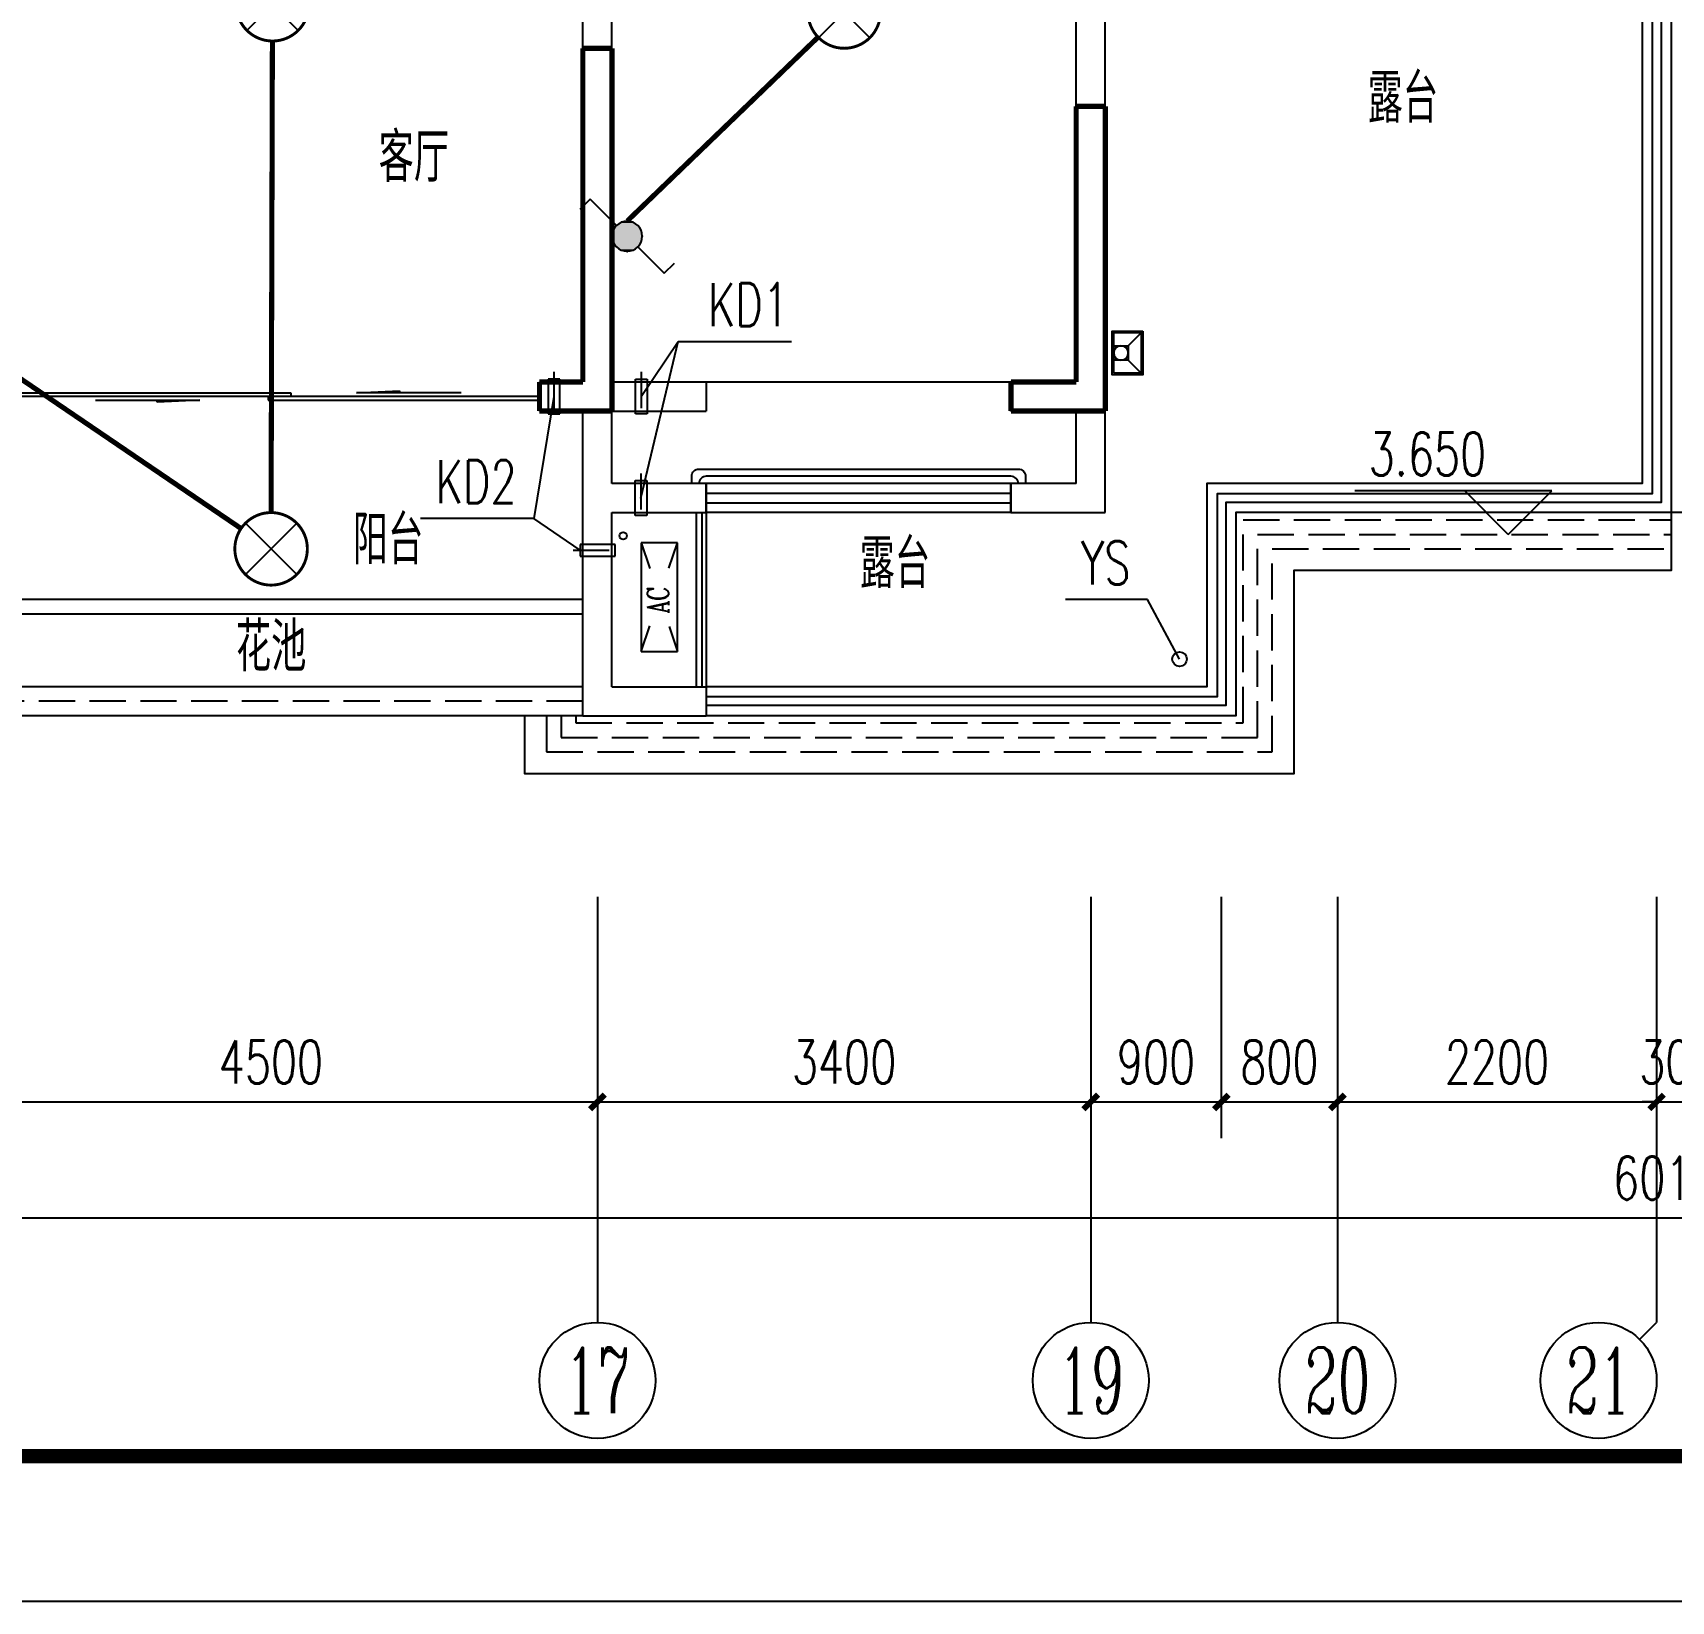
# Model space of a CAD drawing. Extents: x -993182 to -819982, y 169304 to 600104.
# Drawn here: x -965641 to -954348, y 362504 to 373314 of the extents above; entities that cross this region are included whole.
import ezdxf
from ezdxf.enums import TextEntityAlignment as Align

# ---------------------------------------------------------------- set-up
doc = ezdxf.new("R2010")
doc.units = 0
doc.header["$LTSCALE"] = 1000
doc.header["$MEASUREMENT"] = 0
doc.linetypes.add('DASH', pattern=[0.35, 0.25, -0.1])
for name, color, linetype in [('AXIS', 3, 'Continuous'), ('AXIS_TEXT', 7, 'Continuous'), ('DIM_ELEV', 3, 'Continuous'), ('DIM_LEAD', 3, 'Continuous'), ('EQUIP-照明', 3, 'Continuous'), ('kan', 146, 'Continuous'), ('KTIAO', 124, 'Continuous'), ('PUB_TEXT', 7, 'Continuous'), ('PUB_TITLE', 146, 'Continuous'), ('WALL', 4, 'Continuous'), ('WINDOW', 2, 'Continuous'), ('WIRE-照明', 1, 'Continuous'), ('冷凝水管', 6, 'Continuous'), ('屋面', 139, 'Continuous'), ('栏杆', 169, 'Continuous'), ('空调、空调洞', 66, 'Continuous'), ('面层', 215, 'Continuous')]:
    doc.layers.add(name, color=color, linetype=linetype)
doc.layers.add('RENDERING', color=125, linetype='Continuous', lineweight=13)
doc.styles.add('_ROMANC', font='romanc__.ttf', dxfattribs={"width": 0.700005})
doc.styles.add('_TCH_AXIS', font='COMPLEX', dxfattribs={"bigfont": 'GBCBIG'})
doc.styles.add('_TCH_DIM', font='SIMPLEX', dxfattribs={"bigfont": 'GBCBIG'})
doc.styles.add('_TCH_DIM_T3', font='SIMPLEX', dxfattribs={"width": 0.705882, "bigfont": 'GBCBIG'})
doc.styles.add('_TEL_DIM', font='ICED', dxfattribs={"width": 0.8, "height": 3.5, "bigfont": 'BZHZ'})
doc.styles.add('COMPLEX', font='COMPLEX')
doc.styles.add('DIM_FONT', font='simplex_.ttf', dxfattribs={"width": 0.7, "bigfont": 'GBCBIG'})
doc.styles.get("Standard").update_dxf_attribs({"font": 'gbenor.shx', "bigfont": 'gbcbig.shx'})
doc.dimstyles.new('_TCH_ARCH&&100', dxfattribs={"dimtxt": 297.5, "dimasz": 100, "dimexe": 250, "dimexo": 300, "dimgap": 126.25, "dimtad": 1, "dimdec": 0, "dimzin": 0, "dimdsep": 46, "dimtxsty": '_TCH_DIM_T3', "dimblk": 'ARCHTICK', "dimcen": 0.09, "dimclrt": 7, "dimazin": 2, "dimtfac": 1, "dimtdec": 0, "dimtix": 1, "dimtmove": 2, "dimatfit": 3, "dimfxl": 0, "dimtolj": 1, "dimtzin": 0, "dimarcsym": 0})

# ---------------------------------------------------------------- blocks, each defined once
blk = doc.blocks.new('90304092557924')
at = {"layer": 'KTIAO'}
for p, q in [((-375, 125), (-198, 66)), ((-375, 125), (-375, -125)), ((375, 125), (-375, 125)), ((375, 125), (198, 66)), ((375, -125), (375, 125)), ((-203, -68), (-375, -125)), ((200, -67), (375, -125)), ((-375, -125), (375, -125))]:
    blk.add_line(p, q, dxfattribs=at)
at = {"layer": 'KTIAO', "style": '_ROMANC', "width": 0.7}
blk.add_text('AC', height=148.6, dxfattribs=at).set_placement((-113, -66))
at = {"layer": 'KTIAO', "style": 'DIM_FONT', "oblique": 0, "width": 0.6, "flags": 9}
for tag in ['XSIZE', 'YSIZE']:
    blk.add_attdef(tag, (-375, -125), '', height=0.5, dxfattribs=at)
blk = doc.blocks.new('TRHH')
at = {"color": 6}
blk.add_circle((-230201, -471151), 50, dxfattribs=at)
blk = doc.blocks.new('A$C72BA2012')
at = {"color": 6}
for p, q in [((100, 200), (0, 300)), ((11, 290), (10, 290)), ((10, 290), (10, 10)), ((200, 290), (10, 290)), ((200, 10), (200, 290)), ((100, 100), (0, 0)), ((10, 10), (200, 10))]:
    blk.add_line(p, q, dxfattribs=at)
blk.add_lwpolyline([(0, 300), (0, 0), (210, 0), (210, 300), (0, 300)], dxfattribs=at)
blk.add_lwpolyline([(200, 100), (200, 200), (100, 200), (100, 100)], close=True, dxfattribs=at)
blk.add_circle((150, 150), 50, dxfattribs=at)
blk = doc.blocks.new('q2')
at = {"color": 3, "const_width": 35}
for points in [[(-507346, -372341), (-507346, -370041)], [(-507346, -370041), (-507146, -370041)], [(-507146, -372541), (-507146, -370041)], [(-503946, -372341), (-503946, -370441)], [(-503946, -370441), (-503746, -370441)], [(-503746, -372541), (-503746, -370441)], [(-507646, -372341), (-507346, -372341)], [(-507646, -372541), (-507646, -372341)], [(-504396, -372341), (-503946, -372341)], [(-504396, -372541), (-504396, -372341)], [(-507646, -372541), (-507146, -372541)], [(-504396, -372541), (-503746, -372541)]]:
    blk.add_lwpolyline(points, dxfattribs=at)
blk = doc.blocks.new('A$C06D6341B')
at = {"layer": '空调、空调洞', "linetype": 'DASH'}
for p, q in [((40, 0), (40, 340)), ((80, 290), (0, 290)), ((0, 290), (0, 50)), ((80, 50), (80, 290)), ((0, 50), (80, 50))]:
    blk.add_line(p, q, dxfattribs=at)
blk = doc.blocks.new('kt')
at = {"layer": 'DIM_LEAD'}
for p, q in [((-424744, -799004), (-424488, -797925)), ((-424744, -799004), (-424488, -797925)), ((-424744, -799004), (-424488, -797925)), ((-424744, -799004), (-424488, -797925)), ((-424744, -799004), (-424488, -797925)), ((-424742, -798304), (-424488, -797925)), ((-424488, -797925), (-423707, -797925)), ((-425344, -798304), (-425483, -799145)), ((-425344, -798304), (-425483, -799145)), ((-425344, -798304), (-425483, -799145)), ((-425344, -798304), (-425483, -799145)), ((-425344, -798304), (-425483, -799145)), ((-425483, -799145), (-426264, -799145)), ((-425162, -799364), (-425483, -799145))]:
    blk.add_line(p, q, dxfattribs=at)
at = {"layer": '冷凝水管'}
blk.add_circle((-424866, -799264, -76424), 25, dxfattribs=at)
at = {"layer": '空调、空调洞'}
for p, rotation in [((-425304, -798134, -76424), 180), ((-425212, -799324, -76424), 270)]:
    blk.add_blockref('A$C06D6341B', p, dxfattribs=dict(at, rotation=rotation))
at = {"layer": '空调、空调洞', "xscale": -1, "rotation": 180}
for p in [(-424782, -798134, -76424), (-424784, -798834, -76424)]:
    blk.add_blockref('A$C06D6341B', p, dxfattribs=at)
at = {"layer": 'DIM_LEAD', "color": 7, "style": '_TCH_DIM', "width": 0.705882}
for s, p in [('KD1', (-424282, -797820)), ('KD2', (-426159, -799040))]:
    blk.add_text(s, height=297.5, dxfattribs=at).set_placement(p)
blk = doc.blocks.new('$DorLib2D$00000131')
at = {"color": 0, "linetype": 'Continuous'}
for p, q in [((0.15, 0.125), (0.2319, 0.1973)), ((0.2319, 0.1973), (0.2319, 0.125)), ((-0.5, 0.125), (-0.5, 0)), ((0.0192, 0.125), (-0.5, 0.125)), ((0.0192, 0), (0.0192, 0.125)), ((0.35, 0.125), (0.15, 0.125)), ((-0.5, 0), (0.0192, 0)), ((-0.024, 0), (0.5, 0)), ((-0.024, -0.125), (-0.024, 0)), ((0.5, 0), (0.5, -0.125)), ((-0.35, -0.125), (-0.15, -0.125)), ((-0.2319, -0.1973), (-0.2319, -0.125)), ((-0.15, -0.125), (-0.2319, -0.1973)), ((0.5, -0.125), (-0.024, -0.125))]:
    blk.add_line(p, q, dxfattribs=at)
blk = doc.blocks.new('$WINLIB2D$00000001')
at = {"color": 0}
for points in [[(-0.5, 0.5), (-0.5, -0.5)], [(-0.5, 0.5), (0.5, 0.5)], [(0.5, -0.5), (0.5, 0.5)], [(0.5, 0.1667), (-0.5, 0.1667)], [(0.5, -0.1667), (-0.5, -0.1667)], [(-0.5, -0.5), (0.5, -0.5)]]:
    blk.add_lwpolyline(points, dxfattribs=at)
blk = doc.blocks.new('_AXISO')
blk.add_circle((0, 0), 0.5)
at = {"layer": 'AXIS_TEXT', "style": 'COMPLEX', "width": 1.041667}
blk.add_attdef('A', text='', height=0.56, dxfattribs=at).set_placement((-0.25, -0.28), (0.25, -0.28), align=Align.FIT)
blk = doc.blocks.new('_ArchTick')
at = {"color": 0, "linetype": 'ByBlock', "const_width": 0.4}
blk.add_lwpolyline([(-0.5, -0.5), (0.5, 0.5)], dxfattribs=at)
blk = doc.blocks.new('*D786')
at = {"layer": 'AXIS', "color": 0, "lineweight": -2}
for p, q in [((-345509, -376960), (-345509, -379424)), ((-285409, -376960), (-285409, -379424)), ((-345509, -379174), (-285409, -379174))]:
    blk.add_line(p, q, dxfattribs=at)
at = {"layer": 'Defpoints', "color": 0}
for p in [(-345509, -376660), (-285409, -376660), (-285409, -379174)]:
    blk.add_point(p, dxfattribs=at)
at = {"layer": 'AXIS', "color": 0, "lineweight": -2, "xscale": 100, "yscale": 100, "zscale": 100, "rotation": 180}
blk.add_blockref('_ArchTick', (-345509, -379174), dxfattribs=at)
at = {"layer": 'AXIS', "color": 0, "lineweight": -2, "xscale": 100, "yscale": 100, "zscale": 100}
blk.add_blockref('_ArchTick', (-285409, -379174), dxfattribs=at)
at = {"layer": 'AXIS', "color": 7, "insert": (-315459, -378899), "char_height": 297.5, "attachment_point": 5, "style": '_TCH_DIM_T3'}
blk.add_mtext('\\A1;60100', dxfattribs=at)
blk = doc.blocks.new('*D795')
at = {"layer": 'AXIS', "color": 0, "lineweight": -2}
for p, q in [((-327409, -376960), (-327409, -378624)), ((-322909, -376960), (-322909, -378624)), ((-327409, -378374), (-322909, -378374))]:
    blk.add_line(p, q, dxfattribs=at)
at = {"layer": 'Defpoints', "color": 0}
for p in [(-327409, -376660), (-322909, -376660), (-322909, -378374)]:
    blk.add_point(p, dxfattribs=at)
at = {"layer": 'AXIS', "color": 0, "lineweight": -2, "xscale": 100, "yscale": 100, "zscale": 100, "rotation": 180}
blk.add_blockref('_ArchTick', (-327409, -378374), dxfattribs=at)
at = {"layer": 'AXIS', "color": 0, "lineweight": -2, "xscale": 100, "yscale": 100, "zscale": 100}
blk.add_blockref('_ArchTick', (-322909, -378374), dxfattribs=at)
at = {"layer": 'AXIS', "color": 7, "insert": (-325159, -378099), "char_height": 297.5, "attachment_point": 5, "style": '_TCH_DIM_T3'}
blk.add_mtext('\\A1;4500', dxfattribs=at)
blk = doc.blocks.new('*D796')
at = {"layer": 'AXIS', "color": 0, "lineweight": -2}
for p, q in [((-322909, -376960), (-322909, -378624)), ((-319509, -376960), (-319509, -378624)), ((-322909, -378374), (-319509, -378374))]:
    blk.add_line(p, q, dxfattribs=at)
at = {"layer": 'Defpoints', "color": 0}
for p in [(-322909, -376660), (-319509, -376660), (-319509, -378374)]:
    blk.add_point(p, dxfattribs=at)
at = {"layer": 'AXIS', "color": 0, "lineweight": -2, "xscale": 100, "yscale": 100, "zscale": 100, "rotation": 180}
blk.add_blockref('_ArchTick', (-322909, -378374), dxfattribs=at)
at = {"layer": 'AXIS', "color": 0, "lineweight": -2, "xscale": 100, "yscale": 100, "zscale": 100}
blk.add_blockref('_ArchTick', (-319509, -378374), dxfattribs=at)
at = {"layer": 'AXIS', "color": 7, "insert": (-321209, -378099), "char_height": 297.5, "attachment_point": 5, "style": '_TCH_DIM_T3'}
blk.add_mtext('\\A1;3400', dxfattribs=at)
blk = doc.blocks.new('*D797')
at = {"layer": 'AXIS', "color": 0, "lineweight": -2}
for p, q in [((-319509, -376960), (-319509, -378624)), ((-318609, -376960), (-318609, -378624)), ((-319509, -378374), (-318609, -378374))]:
    blk.add_line(p, q, dxfattribs=at)
at = {"layer": 'Defpoints', "color": 0}
for p in [(-319509, -376660), (-318609, -376660), (-318609, -378374)]:
    blk.add_point(p, dxfattribs=at)
at = {"layer": 'AXIS', "color": 0, "lineweight": -2, "xscale": 100, "yscale": 100, "zscale": 100, "rotation": 180}
blk.add_blockref('_ArchTick', (-319509, -378374), dxfattribs=at)
at = {"layer": 'AXIS', "color": 0, "lineweight": -2, "xscale": 100, "yscale": 100, "zscale": 100}
blk.add_blockref('_ArchTick', (-318609, -378374), dxfattribs=at)
at = {"layer": 'AXIS', "color": 7, "insert": (-319059, -378099), "char_height": 297.5, "attachment_point": 5, "style": '_TCH_DIM_T3'}
blk.add_mtext('\\A1;900', dxfattribs=at)
blk = doc.blocks.new('*D798')
at = {"layer": 'AXIS', "color": 0, "lineweight": -2}
for p, q in [((-318609, -376960), (-318609, -378624)), ((-317809, -376960), (-317809, -378624)), ((-318609, -378374), (-317809, -378374))]:
    blk.add_line(p, q, dxfattribs=at)
at = {"layer": 'Defpoints', "color": 0}
for p in [(-318609, -376660), (-317809, -376660), (-317809, -378374)]:
    blk.add_point(p, dxfattribs=at)
at = {"layer": 'AXIS', "color": 0, "lineweight": -2, "xscale": 100, "yscale": 100, "zscale": 100, "rotation": 180}
blk.add_blockref('_ArchTick', (-318609, -378374), dxfattribs=at)
at = {"layer": 'AXIS', "color": 0, "lineweight": -2, "xscale": 100, "yscale": 100, "zscale": 100}
blk.add_blockref('_ArchTick', (-317809, -378374), dxfattribs=at)
at = {"layer": 'AXIS', "color": 7, "insert": (-318209, -378099), "char_height": 297.5, "attachment_point": 5, "style": '_TCH_DIM_T3'}
blk.add_mtext('\\A1;800', dxfattribs=at)
blk = doc.blocks.new('*D799')
at = {"layer": 'AXIS', "color": 0, "lineweight": -2}
for p, q in [((-317809, -376960), (-317809, -378624)), ((-315609, -376960), (-315609, -378624)), ((-317809, -378374), (-315609, -378374))]:
    blk.add_line(p, q, dxfattribs=at)
at = {"layer": 'Defpoints', "color": 0}
for p in [(-317809, -376660), (-315609, -376660), (-315609, -378374)]:
    blk.add_point(p, dxfattribs=at)
at = {"layer": 'AXIS', "color": 0, "lineweight": -2, "xscale": 100, "yscale": 100, "zscale": 100, "rotation": 180}
blk.add_blockref('_ArchTick', (-317809, -378374), dxfattribs=at)
at = {"layer": 'AXIS', "color": 0, "lineweight": -2, "xscale": 100, "yscale": 100, "zscale": 100}
blk.add_blockref('_ArchTick', (-315609, -378374), dxfattribs=at)
at = {"layer": 'AXIS', "color": 7, "insert": (-316709, -378099), "char_height": 297.5, "attachment_point": 5, "style": '_TCH_DIM_T3'}
blk.add_mtext('\\A1;2200', dxfattribs=at)
blk = doc.blocks.new('*D800')
at = {"layer": 'AXIS', "color": 0, "lineweight": -2}
for p, q in [((-315609, -376960), (-315609, -378624)), ((-315309, -376960), (-315309, -378624)), ((-315609, -378374), (-315709, -378374)), ((-315609, -378374), (-315309, -378374)), ((-315309, -378374), (-315209, -378374))]:
    blk.add_line(p, q, dxfattribs=at)
at = {"layer": 'Defpoints', "color": 0}
for p in [(-315609, -376660), (-315309, -376660), (-315309, -378374)]:
    blk.add_point(p, dxfattribs=at)
at = {"layer": 'AXIS', "color": 0, "lineweight": -2, "xscale": 100, "yscale": 100, "zscale": 100}
blk.add_blockref('_ArchTick', (-315609, -378374), dxfattribs=at)
at = {"layer": 'AXIS', "color": 0, "lineweight": -2, "xscale": 100, "yscale": 100, "zscale": 100, "rotation": 180}
blk.add_blockref('_ArchTick', (-315309, -378374), dxfattribs=at)
at = {"layer": 'AXIS', "color": 7, "insert": (-315459, -378099), "char_height": 297.5, "attachment_point": 5, "style": '_TCH_DIM_T3'}
blk.add_mtext('\\A1;300', dxfattribs=at)
blk = doc.blocks.new('$equip$00002539')
for p, q in [((-0.354, 0.354), (0.354, -0.354)), ((0.354, 0.354), (-0.354, -0.354))]:
    blk.add_line(p, q)
at = {"const_width": 0.04}
blk.add_lwpolyline([(-0.5, 0, 1), (0.5, 0, 1), (-0.5, 0, 0.911406)], format="xyb", dxfattribs=at)
blk.add_circle((0, 0), 0.5)
for p in [(0, 0.5), (-0.5, 0), (0.5, 0), (0, -0.5)]:
    blk.add_point(p)
at = {"color": 7, "style": '_TEL_DIM', "flags": 1}
blk.add_attdef('A', text='', height=0.00002, dxfattribs=at).set_placement((0, 0), align=Align.MIDDLE_CENTER)
blk = doc.blocks.new('$equip$00001208')
for p, q in [((0.147, 0.356), (0.512, 0.72)), ((0.512, 0.72), (0.653, 0.579)), ((-0.147, 0.061), (-0.512, -0.304)), ((-0.512, -0.304), (-0.653, -0.162))]:
    blk.add_line(p, q)
blk.add_circle((0, 0.208), 0.208)
for points in [[(-0.18, 0.312), (0.18, 0.312), (-0.208, 0.208), (0.208, 0.208)], [(-0.104, 0.389), (0.104, 0.389), (-0.18, 0.312), (0.18, 0.312)], [(0, 0.417), (0, 0.417), (-0.104, 0.389), (0.104, 0.389)], [(-0.18, 0.104), (0.18, 0.104), (-0.208, 0.208), (0.208, 0.208)], [(-0.104, 0.028), (0.104, 0.028), (-0.18, 0.104), (0.18, 0.104)], [(0, 0), (0, 0), (-0.104, 0.028), (0.104, 0.028)]]:
    blk.add_solid(points)
at = {"layer": 'EQUIP-照明'}
for p in [(0, 0.417), (-0.208, 0.208), (0, 0), (0.208, 0.208)]:
    blk.add_point(p, dxfattribs=at)
at = {"layer": 'EQUIP-照明', "flags": 9}
blk.add_attdef('A', (0, 0), '', height=0.00002, dxfattribs=at)
blk = doc.blocks.new('5#、7#楼参照')
blk.add_lwpolyline([(-315408.8, -374312), (-315508.8, -374312)])
at = {"color": 6}
blk.add_circle((-318896.8, -375322), 50, dxfattribs=at)
at = {"layer": 'AXIS'}
for p, q in [((-322908.8, -378451.5), (-322908.8, -379893.6)), ((-319508.8, -378451.5), (-319508.8, -379893.6)), ((-317808.8, -378451.5), (-317808.8, -379893.6)), ((-315608.8, -378451.5), (-315608.8, -379893.6)), ((-315726, -380010.8), (-315608.8, -379893.6))]:
    blk.add_line(p, q, dxfattribs=at)
at = {"layer": 'DIM_ELEV'}
for p, q in [((-316331.5, -374162), (-317689.5, -374162)), ((-316631.5, -374462), (-316931.5, -374162)), ((-316631.5, -374462), (-316331.5, -374162))]:
    blk.add_line(p, q, dxfattribs=at)
at = {"layer": 'DIM_LEAD'}
for p, q in [((-319118.5, -374912), (-319682.4, -374912)), ((-318896.8, -375322), (-319118.5, -374912))]:
    blk.add_line(p, q, dxfattribs=at)
at = {"layer": 'kan'}
blk.add_line((-322158.8, -374312), (-322158.8, -375512), dxfattribs=at)
for points in [[(-317708.8, -366912), (-315508.8, -366912), (-315508.8, -374312), (-318508.8, -374312), (-318508.8, -375712), (-322158.8, -375712)], [(-317708.8, -367112), (-315708.8, -367112), (-315708.8, -374112), (-318708.8, -374112), (-318708.8, -375512), (-322158.8, -375512)], [(-323008.8, -375512), (-327308.8, -375512)], [(-323008.8, -375712), (-327308.8, -375712)]]:
    blk.add_lwpolyline(points, dxfattribs=at)
at = {"layer": 'kan', "color": 124, "elevation": 0}
for points in [[(-323008.8, -374912), (-327308.8, -374912), (-327308.8, -374912)], [(-323008.8, -375012), (-327308.8, -375012)]]:
    blk.add_lwpolyline(points, dxfattribs=at)
at = {"layer": 'kan', "linetype": 'DASH'}
blk.add_lwpolyline([(-323008.8, -375612), (-327308.8, -375612)], dxfattribs=at)
at = {"layer": 'PUB_TITLE'}
blk.add_lwpolyline([(-354342.7, -381815.5), (-270242.7, -381815.5), (-270242.7, -322415.5), (-354342.7, -322415.5)], close=True, dxfattribs=at)
at = {"layer": 'PUB_TITLE', "const_width": 100}
blk.add_lwpolyline([(-351842.7, -380815.5), (-271242.7, -380815.5), (-271242.7, -323415.5), (-351842.7, -323415.5)], close=True, dxfattribs=at)
at = {"layer": 'WALL'}
for p, q in [((-323008.8, -373412), (-323008.8, -368312)), ((-322808.8, -373412), (-322808.8, -368312)), ((-319608.8, -373412), (-319608.8, -370212)), ((-319408.8, -373512), (-319408.8, -370312)), ((-323008.8, -373412), (-323308.8, -373412)), ((-323308.8, -373412), (-323308.8, -373612)), ((-322808.8, -373412), (-322158.8, -373412)), ((-322158.8, -373412), (-322158.8, -373612)), ((-319608.8, -373412), (-320058.8, -373412)), ((-320058.8, -373612), (-320058.8, -373412)), ((-319408.8, -374312), (-319408.8, -373512)), ((-323308.8, -373612), (-323008.8, -373612)), ((-323008.8, -374212), (-323008.8, -373612)), ((-322808.8, -374112), (-322808.8, -373612)), ((-322808.8, -373612), (-322158.8, -373612)), ((-319608.8, -373612), (-320058.8, -373612)), ((-319608.8, -374112), (-319608.8, -373612)), ((-323008.8, -375712), (-323008.8, -374212)), ((-322158.8, -374112), (-322808.8, -374112)), ((-322158.8, -374312), (-322158.8, -374112)), ((-319608.8, -374112), (-320058.8, -374112)), ((-320058.8, -374112), (-320058.8, -374312)), ((-322808.8, -374312), (-322158.8, -374312)), ((-322808.8, -375512), (-322808.8, -374312)), ((-320058.8, -374312), (-319408.8, -374312)), ((-322808.8, -375512), (-322158.8, -375512)), ((-322158.8, -375512), (-322158.8, -375712)), ((-323008.8, -375712), (-322158.8, -375712))]:
    blk.add_line(p, q, dxfattribs=at)
at = {"layer": 'WINDOW'}
blk.add_line((-322158.8, -373412), (-320058.8, -373412), dxfattribs=at)
at = {"layer": '屋面', "color": 190}
blk.add_lwpolyline([(-315508.8, -374312), (-315508.8, -374712), (-318108.8, -374712), (-318108.8, -376112), (-323408.8, -376112), (-323408.8, -375712)], dxfattribs=at)
at = {"layer": '屋面', "color": 190, "linetype": 'DASH'}
for points in [[(-323058.8, -375712), (-323058.8, -375762), (-318458.8, -375762), (-318458.8, -374362), (-315508.8, -374362)], [(-323258.8, -375712), (-323258.8, -375962), (-318258.8, -375962), (-318258.8, -374562), (-315508.8, -374562)], [(-323158.8, -375712), (-323158.8, -375862), (-318358.8, -375862), (-318358.8, -374462), (-315508.8, -374462)]]:
    blk.add_lwpolyline(points, dxfattribs=at)
at = {"layer": '栏杆'}
for p, q in [((-322228.8, -374312), (-322228.8, -375512)), ((-322188.8, -374312), (-322188.8, -375512))]:
    blk.add_line(p, q, dxfattribs=at)
for points in [[(-317708.8, -366982), (-315578.8, -366982), (-315578.8, -374242), (-318578.8, -374242), (-318578.8, -375642), (-322158.8, -375642)], [(-317708.8, -367042), (-315638.8, -367042), (-315638.8, -374182), (-318638.8, -374182), (-318638.8, -375582), (-322158.8, -375582)]]:
    blk.add_lwpolyline(points, dxfattribs=at)
for points in [[(-322258.8, -374112), (-322258.8, -374062, -0.4142136), (-322208.8, -374012), (-320008.8, -374012, -0.4142136), (-319958.8, -374062), (-319958.8, -374112)], [(-320008.8, -374112), (-320008.8, -374112, 0.4142136), (-320058.8, -374062), (-322158.8, -374062, 0.4142136), (-322208.8, -374112), (-322208.8, -374112)]]:
    blk.add_lwpolyline(points, format="xyb", dxfattribs=at)
at = {"color": 6}
blk.add_blockref('TRHH', (-89100, 97938.9), dxfattribs=at)
at = {"color": 6, "xscale": -1}
blk.add_blockref('A$C72BA2012', (-319150.6, -373362), dxfattribs=at)
at = {"layer": 'AXIS'}
ref = blk.add_blockref('_AXISO', (-322908.8, -380293.6), dxfattribs=dict(at, xscale=800, yscale=800, zscale=800))
ref.add_attrib('A', '17', dxfattribs={"layer": 'AXIS_TEXT', "height": 452.55, "style": '_TCH_AXIS', "width": 0.724138}).set_placement((-323135.1, -380519.9), (-322682.5, -380519.9), align=Align.FIT)
ref = blk.add_blockref('_AXISO', (-319508.8, -380293.6), dxfattribs=dict(at, xscale=800, yscale=800, zscale=800))
ref.add_attrib('A', '19', dxfattribs={"layer": 'AXIS_TEXT', "height": 452.55, "style": '_TCH_AXIS', "width": 0.724138}).set_placement((-319735.1, -380519.9), (-319282.5, -380519.9), align=Align.FIT)
ref = blk.add_blockref('_AXISO', (-317808.8, -380293.6), dxfattribs=dict(at, xscale=800, yscale=800, zscale=800))
ref.add_attrib('A', '20', dxfattribs={"layer": 'AXIS_TEXT', "height": 452.55, "style": '_TCH_AXIS', "width": 0.617647}).set_placement((-318035.1, -380519.9), (-317582.5, -380519.9), align=Align.FIT)
ref = blk.add_blockref('_AXISO', (-316008.8, -380293.6), dxfattribs=dict(at, xscale=800, yscale=800, zscale=800))
ref.add_attrib('A', '21', dxfattribs={"layer": 'AXIS_TEXT', "height": 452.55, "style": '_TCH_AXIS', "width": 0.724138}).set_placement((-316235.1, -380519.9), (-315782.5, -380519.9), align=Align.FIT)
at = {"layer": 'RENDERING', "rotation": 90}
blk.add_blockref('90304092557924', (-322482.7, -374895), dxfattribs=at)
at = {"layer": 'WINDOW', "yscale": 200}
for name, p, xscale, zscale, rotation in [('$DorLib2D$00000131', (-325108.8, -373512), 3600, 3600, 180), ('$WINLIB2D$00000001', (-321108.8, -374212), 2100, 2100, 180.0000000000157)]:
    blk.add_blockref(name, p, dxfattribs=dict(at, xscale=xscale, zscale=zscale, rotation=rotation))
at = {"layer": '面层'}
for name, p in [('q2', (184337.3, -1071)), ('kt', (102134.9, 424792.1))]:
    blk.add_blockref(name, p, dxfattribs=at)
at = {"layer": 'DIM_ELEV', "color": 7, "style": '_TCH_DIM', "width": 0.705882}
blk.add_text('3.650', height=297.5, dxfattribs=at).set_placement((-317593.5, -374057))
at = {"layer": 'DIM_LEAD', "color": 7, "style": '_TCH_DIM', "width": 0.705882}
blk.add_text('YS', height=297.5, dxfattribs=at).set_placement((-319577.4, -374807))
at = {"layer": 'AXIS'}
for p1, p2, distance, picture, middle in [((-345508.8, -376660), (-285408.8, -376660), -2513.6, '*D786', (-315458.8, -378898.6)), ((-327408.8, -376660), (-322908.8, -376660), -1713.6, '*D795', (-325158.8, -378098.6)), ((-322908.8, -376660), (-319508.8, -376660), -1713.6, '*D796', (-321208.8, -378098.6)), ((-319508.8, -376660), (-318608.8, -376660), -1713.6, '*D797', (-319058.8, -378098.6)), ((-318608.8, -376660), (-317808.8, -376660), -1713.6, '*D798', (-318208.8, -378098.6)), ((-317808.8, -376660), (-315608.8, -376660), -1713.6, '*D799', (-316708.8, -378098.6)), ((-315608.8, -376660), (-315308.8, -376660), -1713.6, '*D800', (-315458.8, -378098.6))]:
    dim = blk.add_aligned_dim(p1=p1, p2=p2, distance=distance, dimstyle='_TCH_ARCH&&100', dxfattribs=at)
    dim.commit()
    dim.dimension.update_dxf_attribs({"geometry": picture, "text_midpoint": middle})

msp = doc.modelspace()

# ---------------------------------------------------------------- linework, layer by layer
at = {"layer": 'WIRE-照明', "linetype": 'Continuous', "const_width": 35}
for points in [[(-963989, 373257), (-963998, 370007)], [(-964205, 369897), (-965844, 371011)]]:
    msp.add_lwpolyline(points, dxfattribs=at)
at = {"layer": 'WIRE-照明', "linetype": 'Continuous', "const_width": 35, "elevation": 0}
msp.add_lwpolyline([(-960228, 373284), (-961544, 372016)], dxfattribs=at)

# ---------------------------------------------------------------- block references
at = {"layer": 'EQUIP-照明', "xscale": -500, "yscale": 500, "zscale": 500}
for p in [(-963988, 373507, 0), (-960048, 373457, 0), (-963998, 369757)]:
    msp.add_blockref('$equip$00002539', p, dxfattribs=at)
at = {"layer": 'EQUIP-照明', "xscale": -500, "yscale": 500, "zscale": 500, "rotation": 180}
msp.add_blockref('$equip$00001208', (-961544, 372016, 0), dxfattribs=at)
at = {"layer": '面层'}
msp.add_blockref('5#、7#楼参照', (-638840, 744319), dxfattribs=at)

# ---------------------------------------------------------------- texts
at = {"layer": 'PUB_TEXT'}
for s, p in [('露台', (-956441, 372694)), ('客厅', (-963257, 372286, 0)), ('阳台', (-963435, 369650, 0)), ('露台', (-959942, 369487, 0)), ('花池', (-964241, 368912, 0))]:
    msp.add_text(s, height=337.6, dxfattribs=at).set_placement(p)

doc.saveas('drawing.dxf')
